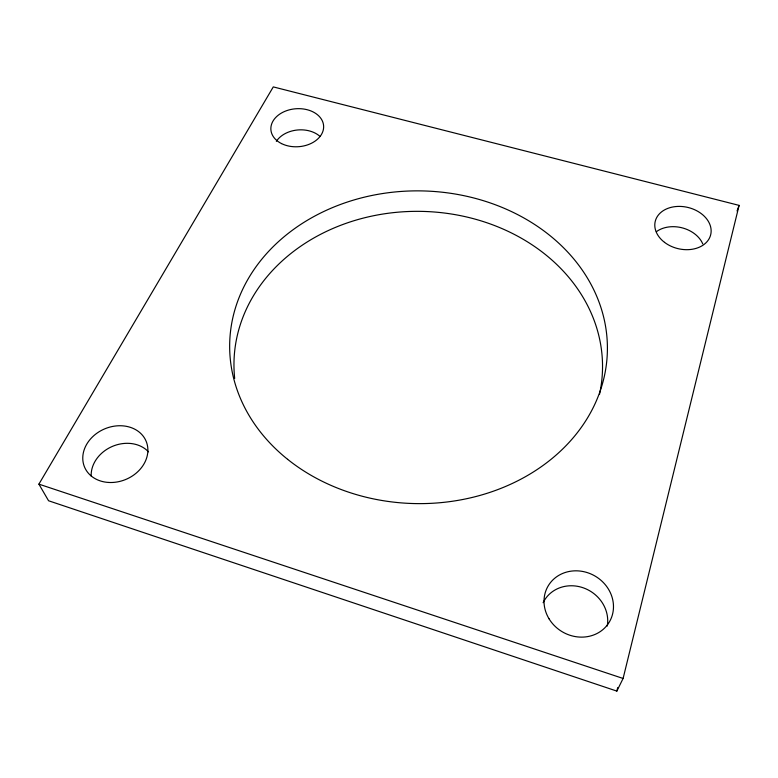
<?xml version="1.0" encoding="UTF-8"?>
<svg xmlns="http://www.w3.org/2000/svg" width="778" height="778" viewBox="0 0 778 778"><rect width="100%" height="100%" fill="white"/><g stroke="black" fill="none" stroke-linecap="round" stroke-linejoin="round"><path stroke-width="1.17" d="M623.1 678.465L739.1 205.382L273.282 86.903L38.9 484.14L48.567 500.76L616.847 691.097L623.1 678.465L38.9 484.14M616.847 691.097L617.722 687.567M737.038 211.013L739.1 205.382M234.684 378.419A184.298 154.248 0.9 0 1 426.811 211.548A184.298 154.248 0.9 0 1 599.498 394.349M276.346 141.333A25.869 18.876 -4.5 0 1 319.855 136.306M91.182 476.058A32.53 26.948 -23.7 0 1 112.538 446.339A32.53 26.948 -23.7 0 1 148.51 451.872M543.122 602.707A34.553 31.635 31.8 0 1 583.675 587.964A34.553 31.635 31.8 0 1 607.268 626.047M656.34 231.727A27.872 20.977 13.8 0 1 702.748 243.874M287.617 459.321A188.889 156.378 0.9 0 0 601.9 385.655A188.889 156.378 0.9 0 0 366.078 196.756A188.889 156.378 0.9 0 0 287.617 459.321M281.519 143.59A26.433 19.022 -4.3 0 0 323.473 128.953A26.433 19.022 -4.3 0 0 286.771 110.622A26.433 19.022 -4.3 0 0 281.519 143.59M108.813 482.467A33.396 27.405 -22.9 0 0 146.206 441.418A33.396 27.405 -22.9 0 0 90.958 438.481A33.396 27.405 -22.9 0 0 108.813 482.467M549.083 618.86A35.506 32.326 30.1 0 0 609.232 622.186A35.506 32.326 30.1 0 0 577.947 570.877A35.506 32.326 30.1 0 0 549.083 618.86M664.529 242.357A28.523 21.191 13.4 0 0 710.635 234.956A28.523 21.191 13.4 0 0 673.719 206.822A28.523 21.191 13.4 0 0 664.529 242.357"/></g></svg>
